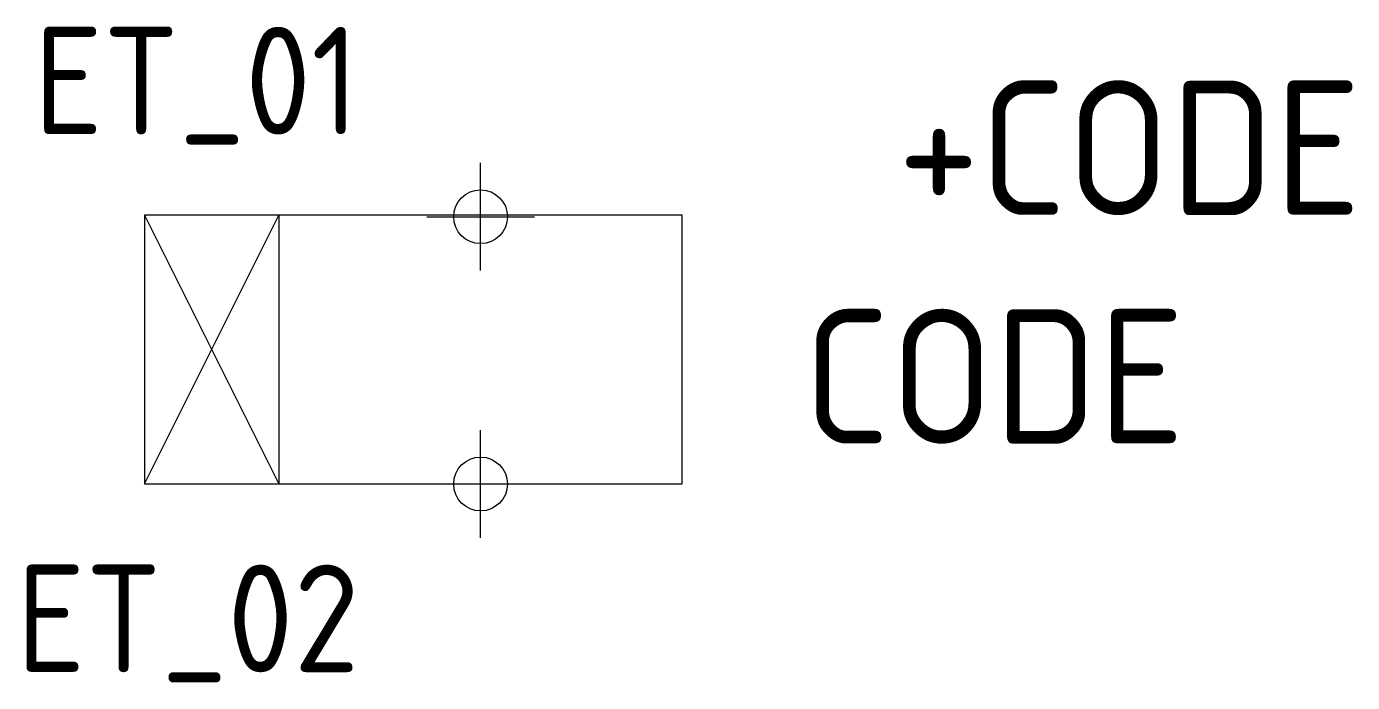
# Model space of a CAD drawing. Extents: x 32.8 to 57.5, y 2863.8 to 2876.
import ezdxf
from ezdxf.enums import TextEntityAlignment as Align

# ---------------------------------------------------------------- set-up
doc = ezdxf.new("R2010")
doc.units = 0
doc.header["$LTSCALE"] = 10
doc.header["$MEASUREMENT"] = 0
doc.header["$PDMODE"] = 34
doc.header["$PDSIZE"] = -5
doc.layers.get('0').update_dxf_attribs({"linetype": 'CONTINUOUS'})
for name, color, linetype in [('C', 7, 'CONTINUOUS'), ('TKST2', 1, 'CONTINUOUS'), ('TKST3', 3, 'CONTINUOUS')]:
    doc.layers.add(name, color=color, linetype=linetype)
doc.styles.get("Standard").update_dxf_attribs({"font": 'iso8.shx'})

msp = doc.modelspace()

# ---------------------------------------------------------------- linework, layer by layer
for points in [[(35, 2867.5), (37.5, 2872.5)], [(35, 2872.5), (37.5, 2867.5)], [(35, 2867.5), (45, 2867.5), (45, 2872.5), (35, 2872.5), (35, 2867.5)], [(37.5, 2872.5), (37.5, 2867.5)]]:
    msp.add_lwpolyline(points)
at = {"layer": 'C', "color": 1}
msp.add_point((41.25, 2872.469), dxfattribs=at)
at = {"layer": 'C', "color": 2}
msp.add_point((41.25, 2867.5), dxfattribs=at)

# ---------------------------------------------------------------- texts
at = {"layer": 'TKST2'}
for tag, text, p in [('ET_01', 'A1', (39, 2874)), ('ET_02', 'A2', (39, 2864))]:
    msp.add_attdef(tag, text=text, height=2, dxfattribs=at).set_placement(p, align=Align.RIGHT)
at = {"layer": 'TKST3'}
for tag, p, s in [('+CODE', (49, 2872.5), 'F'), ('CODE', (47.25, 2868.25), '-K')]:
    msp.add_attdef(tag, p, s, height=2.5, dxfattribs=at)

doc.saveas('drawing.dxf')
